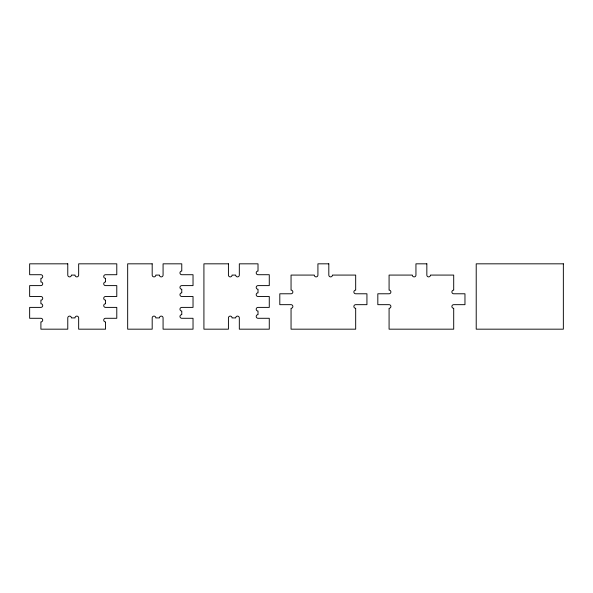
<?xml version="1.0" encoding="UTF-8"?>
<svg xmlns="http://www.w3.org/2000/svg" width="593" height="593" viewBox="0 0 593 593"><rect width="100%" height="100%" fill="white"/><g stroke="black" fill="none" stroke-linecap="round" stroke-linejoin="round"><path stroke-width="0.89" d="M67.772 263.826L29.65 263.826L29.65 274.715L40.902 274.715A1.816 1.816 0 0 1 42.718 276.531A1.816 1.816 0 0 1 40.902 278.347L40.902 281.979A1.816 1.816 0 0 1 42.718 283.795A1.816 1.816 0 0 1 40.902 285.611L29.65 285.611L29.65 296.5L40.902 296.5A1.816 1.816 0 0 1 42.718 298.316A1.816 1.816 0 0 1 40.902 300.132L40.902 303.764A1.816 1.816 0 0 1 42.718 305.573A1.816 1.816 0 0 1 40.902 307.389L29.65 307.389L29.65 318.285L40.902 318.285A1.816 1.816 0 0 1 42.718 320.101A1.816 1.816 0 0 1 40.902 321.917L40.902 329.174L67.772 329.174L67.772 317.922A1.816 1.816 0 0 1 69.589 316.106A1.816 1.816 0 0 1 71.405 317.922L75.029 317.922A1.816 1.816 0 0 1 76.845 316.106A1.816 1.816 0 0 1 78.661 317.922L78.661 329.174L105.532 329.174L105.532 321.917A1.816 1.816 0 0 1 103.716 320.101A1.816 1.816 0 0 1 105.532 318.285L116.784 318.285L116.784 307.389L105.532 307.389A1.816 1.816 0 0 1 103.716 305.573A1.816 1.816 0 0 1 105.532 303.764L105.532 300.132A1.816 1.816 0 0 1 103.716 298.316A1.816 1.816 0 0 1 105.532 296.5L116.784 296.5L116.784 285.611L105.532 285.611A1.816 1.816 0 0 1 103.716 283.795A1.816 1.816 0 0 1 105.532 281.979L105.532 278.347A1.816 1.816 0 0 1 103.716 276.531A1.816 1.816 0 0 1 105.532 274.715L116.784 274.715L116.784 263.826L78.661 263.826L78.661 275.078A1.816 1.816 0 0 1 76.845 276.894A1.816 1.816 0 0 1 75.029 275.078L71.405 275.078A1.816 1.816 0 0 1 69.589 276.894A1.816 1.816 0 0 1 67.772 275.078L67.772 263.826M152.186 263.826L127.673 263.826L127.673 329.174L152.186 329.174L152.186 317.922A1.816 1.816 0 0 1 154.002 316.106A1.816 1.816 0 0 1 155.811 317.922L159.443 317.922A1.816 1.816 0 0 1 161.259 316.106A1.816 1.816 0 0 1 163.075 317.922L163.075 329.174L193.029 329.174L193.029 318.285L181.769 318.285A1.816 1.816 0 0 1 179.961 316.469A1.816 1.816 0 0 1 181.769 314.653L181.769 311.021A1.816 1.816 0 0 1 179.961 309.205A1.816 1.816 0 0 1 181.769 307.389L193.029 307.389L193.029 296.5L181.769 296.5A1.816 1.816 0 0 1 179.961 294.684A1.816 1.816 0 0 1 181.769 292.868L181.769 289.236A1.816 1.816 0 0 1 179.961 287.427A1.816 1.816 0 0 1 181.769 285.611L193.029 285.611L193.029 274.715L181.769 274.715A1.816 1.816 0 0 1 179.961 272.899A1.816 1.816 0 0 1 181.769 271.083L181.769 263.826L163.075 263.826L163.075 275.078A1.816 1.816 0 0 1 161.259 276.894A1.816 1.816 0 0 1 159.443 275.078L155.811 275.078A1.816 1.816 0 0 1 154.002 276.894A1.816 1.816 0 0 1 152.186 275.078L152.186 263.826M228.424 263.826L203.918 263.826L203.918 329.174L228.424 329.174L228.424 317.922A1.816 1.816 0 0 1 230.24 316.106A1.816 1.816 0 0 1 232.056 317.922L235.688 317.922A1.816 1.816 0 0 1 237.504 316.106A1.816 1.816 0 0 1 239.32 317.922L239.32 329.174L269.274 329.174L269.274 318.285L258.014 318.285A1.816 1.816 0 0 1 256.198 316.469A1.816 1.816 0 0 1 258.014 314.653L258.014 311.021A1.816 1.816 0 0 1 256.198 309.205A1.816 1.816 0 0 1 258.014 307.389L269.274 307.389L269.274 296.5L258.014 296.5A1.816 1.816 0 0 1 256.198 294.684A1.816 1.816 0 0 1 258.014 292.868L258.014 289.236A1.816 1.816 0 0 1 256.198 287.427A1.816 1.816 0 0 1 258.014 285.611L269.274 285.611L269.274 274.715L258.014 274.715A1.816 1.816 0 0 1 256.198 272.899A1.816 1.816 0 0 1 258.014 271.083L258.014 263.826L239.32 263.826L239.32 275.078A1.816 1.816 0 0 1 237.504 276.894A1.816 1.816 0 0 1 235.688 275.078L232.056 275.078A1.816 1.816 0 0 1 230.24 276.894A1.816 1.816 0 0 1 228.424 275.078L228.424 263.826M328.811 263.826L317.922 263.826L317.922 275.078A1.816 1.816 0 0 1 316.106 276.894A1.816 1.816 0 0 1 314.29 275.078L291.052 275.078L291.052 290.147A1.816 1.816 0 0 1 292.868 291.964A1.816 1.816 0 0 1 291.052 293.78L279.8 293.78L279.8 304.669L291.052 304.669A1.816 1.816 0 0 1 292.868 306.485A1.816 1.816 0 0 1 291.052 308.301L291.052 329.174L355.681 329.174L355.681 308.301A1.816 1.816 0 0 1 353.865 306.485A1.816 1.816 0 0 1 355.681 304.669L366.934 304.669L366.934 293.78L355.681 293.78A1.816 1.816 0 0 1 353.865 291.964A1.816 1.816 0 0 1 355.681 290.147L355.681 275.078L332.443 275.078A1.816 1.816 0 0 1 330.627 276.894A1.816 1.816 0 0 1 328.811 275.078L328.811 263.826M426.841 263.826L415.945 263.826L415.945 275.078A1.816 1.816 0 0 1 414.129 276.894A1.816 1.816 0 0 1 412.313 275.078L389.082 275.078L389.082 290.147A1.816 1.816 0 0 1 390.898 291.964A1.816 1.816 0 0 1 389.082 293.78L377.823 293.78L377.823 304.669L389.082 304.669A1.816 1.816 0 0 1 390.898 306.485A1.816 1.816 0 0 1 389.082 308.301L389.082 329.174L453.704 329.174L453.704 308.301A1.816 1.816 0 0 1 451.888 306.485A1.816 1.816 0 0 1 453.704 304.669L464.964 304.669L464.964 293.78L453.704 293.78A1.816 1.816 0 0 1 451.888 291.964A1.816 1.816 0 0 1 453.704 290.147L453.704 275.078L430.466 275.078A1.816 1.816 0 0 1 428.657 276.894A1.816 1.816 0 0 1 426.841 275.078L426.841 263.826M563.35 263.826L476.216 263.826L476.216 329.174L563.35 329.174L563.35 263.826"/></g></svg>
